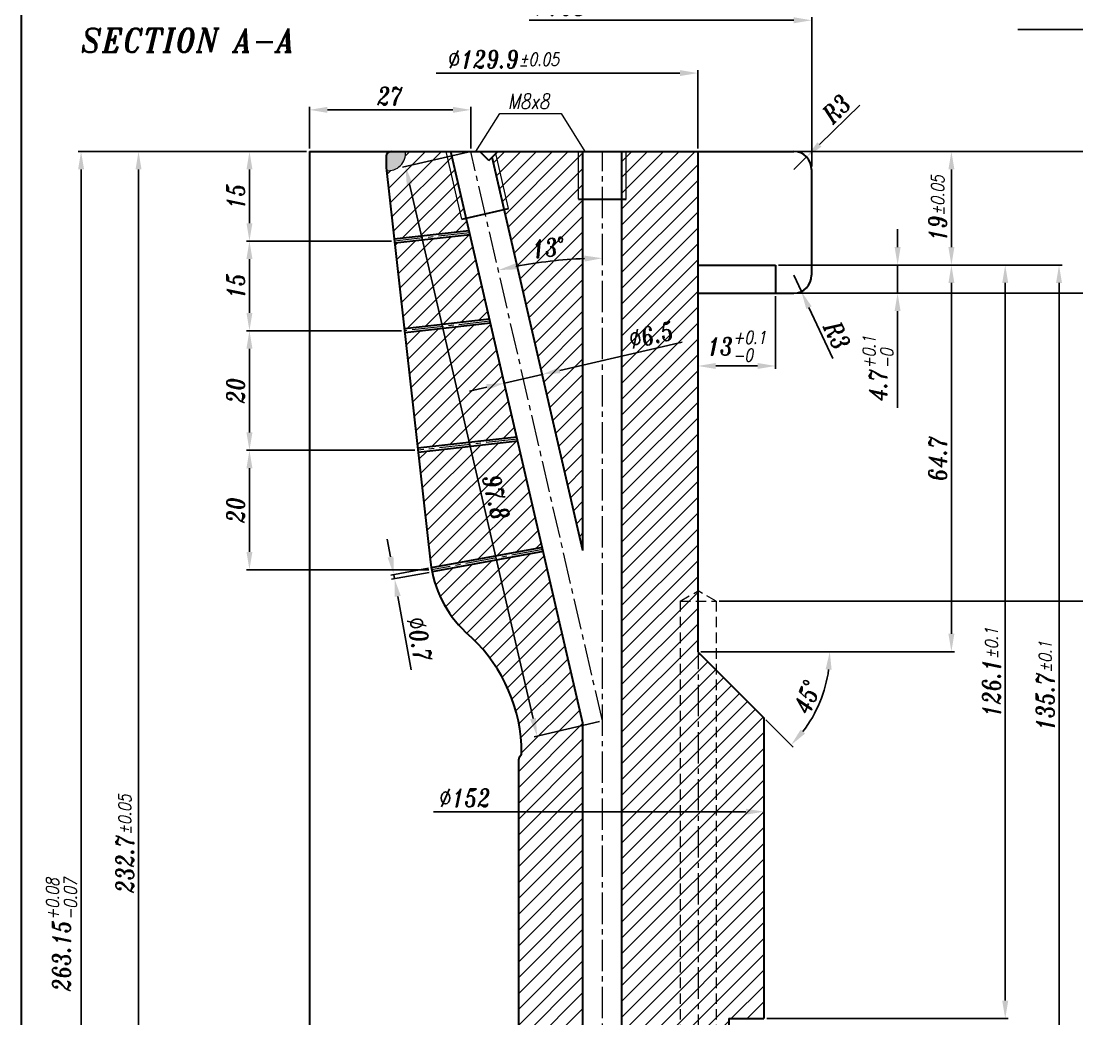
# Model space of a CAD drawing. Extents: x -199 to 935, y -94 to 506.
# Drawn here: x 31.5 to 208.1, y 134.3 to 301.3 of the extents above; entities that cross this region are included whole.
import ezdxf
from ezdxf import colors
from ezdxf.entities.mleader import LeaderData, LeaderLine
from ezdxf.math import Vec2, Vec3

# ---------------------------------------------------------------- set-up
doc = ezdxf.new("R2010")
doc.units = 0
doc.header["$LTSCALE"] = 7
doc.header["$MEASUREMENT"] = 0
doc.linetypes.add('CENTER2', pattern=[1.125, 0.75, -0.125, 0.125, -0.125])
doc.linetypes.add('HIDDEN', pattern=[0.375, 0.25, -0.125])
doc.layers.get('0').update_dxf_attribs({"linetype": 'CONTINUOUS', "lineweight": 15})
for name, color, linetype, lineweight in [('1', 1, 'CENTER2', 15), ('2', 2, 'HIDDEN', 15), ('3', 3, 'CONTINUOUS', 30), ('8', 252, 'CONTINUOUS', 15), ('ENGLISH', 252, 'CONTINUOUS', 18)]:
    doc.layers.add(name, color=color, linetype=linetype, lineweight=lineweight)
doc.styles.add('ITALICT', font='ITALICT.shx', dxfattribs={"width": 0.8, "height": 3})
doc.styles.get("Standard").update_dxf_attribs({"font": 'isocp.shx', "height": 3})
doc.dimstyles.get("Standard").update_dxf_attribs({"dimtxt": 3, "dimasz": 3, "dimexe": 0.5, "dimexo": 0.5, "dimgap": 0.8, "dimtad": 1, "dimdsep": 46, "dimtxsty": 'ITALICT', "dimcen": 0.09, "dimazin": 2, "dimtfac": 1, "dimtmove": 0, "dimatfit": 3, "dimfxl": 1, "dimtolj": 1, "dimtzin": 0, "dimarcsym": 0})

# ---------------------------------------------------------------- blocks, each defined once
blk = doc.blocks.new('*D12')
at = {"color": 0, "lineweight": -2, "transparency": 16777216}
for p, q in [((79.23, 279.47), (69.19, 279.47)), ((69.69, 276.47), (69.69, 267.47)), ((93.45, 264.47), (69.19, 264.47))]:
    blk.add_line(p, q, dxfattribs=at)
at = {"color": 0, "transparency": 16777216}
for points in [[(69.19, 276.47), (70.19, 276.47), (69.69, 279.47)], [(69.19, 267.47), (70.19, 267.47), (69.69, 264.47)]]:
    blk.add_solid(points, dxfattribs=at)
at = {"color": 0, "transparency": 16777216, "insert": (67.39, 271.97), "char_height": 3, "attachment_point": 5, "rotation": 90, "style": 'ITALICT'}
blk.add_mtext('\\A1;15', dxfattribs=at)
blk = doc.blocks.new('*D13')
at = {"color": 0, "lineweight": -2, "transparency": 16777216}
for p, q in [((93.45, 264.47), (69.19, 264.47)), ((69.69, 261.47), (69.69, 252.47)), ((95.14, 249.47), (69.19, 249.47))]:
    blk.add_line(p, q, dxfattribs=at)
at = {"color": 0, "transparency": 16777216}
for points in [[(69.19, 261.47), (70.19, 261.47), (69.69, 264.47)], [(69.19, 252.47), (70.19, 252.47), (69.69, 249.47)]]:
    blk.add_solid(points, dxfattribs=at)
at = {"color": 0, "transparency": 16777216, "insert": (67.39, 256.97), "char_height": 3, "attachment_point": 5, "rotation": 90, "style": 'ITALICT'}
blk.add_mtext('\\A1;15', dxfattribs=at)
blk = doc.blocks.new('*D14')
at = {"color": 0, "lineweight": -2, "transparency": 16777216}
for p, q in [((95.14, 249.47), (69.19, 249.47)), ((69.69, 246.47), (69.69, 232.47)), ((97.38, 229.47), (69.19, 229.47))]:
    blk.add_line(p, q, dxfattribs=at)
at = {"color": 0, "transparency": 16777216}
for points in [[(69.19, 246.47), (70.19, 246.47), (69.69, 249.47)], [(69.19, 232.47), (70.19, 232.47), (69.69, 229.47)]]:
    blk.add_solid(points, dxfattribs=at)
at = {"color": 0, "transparency": 16777216, "insert": (67.39, 239.47), "char_height": 3, "attachment_point": 5, "rotation": 90, "style": 'ITALICT'}
blk.add_mtext('\\A1;20', dxfattribs=at)
blk = doc.blocks.new('*D15')
at = {"color": 0, "lineweight": -2, "transparency": 16777216}
for p, q in [((97.38, 229.47), (69.19, 229.47)), ((69.69, 226.47), (69.69, 212.47)), ((99.67, 209.47), (69.19, 209.47))]:
    blk.add_line(p, q, dxfattribs=at)
at = {"color": 0, "transparency": 16777216}
for points in [[(69.19, 226.47), (70.19, 226.47), (69.69, 229.47)], [(69.19, 212.47), (70.19, 212.47), (69.69, 209.47)]]:
    blk.add_solid(points, dxfattribs=at)
at = {"color": 0, "transparency": 16777216, "insert": (67.39, 219.47), "char_height": 3, "attachment_point": 5, "rotation": 90, "style": 'ITALICT'}
blk.add_mtext('\\A1;20', dxfattribs=at)
blk = doc.blocks.new('*D18')
at = {"color": 0, "linetype": 'ByBlock', "lineweight": -2, "transparency": 16777216}
for p, q in [((157.68, 255.27), (157.68, 243.08)), ((147.68, 243.58), (154.68, 243.58))]:
    blk.add_line(p, q, dxfattribs=at)
at = {"color": 0, "transparency": 16777216}
for points in [[(147.68, 244.08), (147.68, 243.08), (144.68, 243.58)], [(154.68, 244.08), (154.68, 243.08), (157.68, 243.58)]]:
    blk.add_solid(points, dxfattribs=at)
at = {"color": 0, "transparency": 16777216, "insert": (151.18, 246.87), "char_height": 3, "attachment_point": 5, "style": 'ITALICT'}
blk.add_mtext('\\A1;13{}{\\H0.71x;\\C3;\\S+0.1^ -0;}', dxfattribs=at)
blk = doc.blocks.new('*D19')
at = {"color": 0, "lineweight": -2, "transparency": 16777216}
for p, q in [((171.77, 287.2), (165.03, 280.65)), ((160.73, 276.47), (162.88, 278.56))]:
    blk.add_line(p, q, dxfattribs=at)
at = {"color": 0, "transparency": 16777216}
blk.add_solid([(164.68, 281.01), (165.38, 280.29), (162.88, 278.56)], dxfattribs=at)
at = {"color": 0, "transparency": 16777216, "insert": (167.87, 286.62), "char_height": 3, "attachment_point": 5, "rotation": 44.194, "style": 'ITALICT'}
blk.add_mtext('\\A1;R3', dxfattribs=at)
blk = doc.blocks.new('*D20')
at = {"color": 0, "lineweight": -2, "transparency": 16777216}
for p, q in [((160.73, 258.77), (162, 256.05)), ((167.26, 244.82), (163.27, 253.34))]:
    blk.add_line(p, q, dxfattribs=at)
at = {"color": 0, "transparency": 16777216}
blk.add_solid([(163.72, 253.55), (162.82, 253.12), (162, 256.05)], dxfattribs=at)
at = {"color": 0, "transparency": 16777216, "insert": (167.98, 248.7), "char_height": 3, "attachment_point": 5, "rotation": 295.1049, "style": 'ITALICT'}
blk.add_mtext('\\A1;R3', dxfattribs=at)
blk = doc.blocks.new('*D21')
at = {"color": 0, "linetype": 'ByBlock', "lineweight": -2, "transparency": 16777216}
for p, q in [((178.1, 263.47), (178.1, 266.47)), ((158.18, 260.47), (178.6, 260.47)), ((178.1, 260.47), (178.1, 255.77)), ((161.23, 255.77), (178.6, 255.77)), ((178.1, 252.77), (178.1, 236.58))]:
    blk.add_line(p, q, dxfattribs=at)
at = {"color": 0, "transparency": 16777216}
for points in [[(177.6, 263.47), (178.6, 263.47), (178.1, 260.47)], [(177.6, 252.77), (178.6, 252.77), (178.1, 255.77)]]:
    blk.add_solid(points, dxfattribs=at)
at = {"color": 0, "transparency": 16777216, "insert": (174.82, 243.17), "char_height": 3, "attachment_point": 5, "rotation": 90, "style": 'ITALICT'}
blk.add_mtext('\\A1;4.7{}{\\H0.71x;\\C3;\\S+0.1^ -0;}', dxfattribs=at)
blk = doc.blocks.new('*D22')
at = {"color": 0, "lineweight": -2, "transparency": 16777216}
for p, q in [((161.23, 279.47), (214.6, 279.47)), ((214.1, 276.47), (214.1, 258.77)), ((161.23, 255.77), (214.6, 255.77))]:
    blk.add_line(p, q, dxfattribs=at)
at = {"color": 0, "transparency": 16777216}
for points in [[(213.6, 276.47), (214.6, 276.47), (214.1, 279.47)], [(213.6, 258.77), (214.6, 258.77), (214.1, 255.77)]]:
    blk.add_solid(points, dxfattribs=at)
at = {"color": 0, "transparency": 16777216, "insert": (211.8, 267.62), "char_height": 3, "attachment_point": 5, "rotation": 90, "style": 'ITALICT'}
blk.add_mtext('\\A1;23.7{}{\\H0.71x;\\C3;%%p0.05}', dxfattribs=at)
blk = doc.blocks.new('*D23')
at = {"color": 0, "lineweight": -2, "transparency": 16777216}
for p, q in [((158.18, 260.47), (187.6, 260.47)), ((187.1, 257.47), (187.1, 198.77)), ((145.18, 195.77), (187.6, 195.77))]:
    blk.add_line(p, q, dxfattribs=at)
at = {"color": 0, "transparency": 16777216}
for points in [[(186.6, 257.47), (187.6, 257.47), (187.1, 260.47)], [(186.6, 198.77), (187.6, 198.77), (187.1, 195.77)]]:
    blk.add_solid(points, dxfattribs=at)
at = {"color": 0, "transparency": 16777216, "insert": (184.8, 228.12), "char_height": 3, "attachment_point": 5, "rotation": 90, "style": 'ITALICT'}
blk.add_mtext('\\A1;64.7', dxfattribs=at)
blk = doc.blocks.new('*D24')
at = {"color": 0, "lineweight": -2, "transparency": 16777216}
for p, q in [((155.79, 195.77), (167.26, 195.77)), ((156.08, 184.36), (160.65, 179.8))]:
    blk.add_line(p, q, dxfattribs=at)
blk.add_arc((144.68, 195.77), 22.09, 322.7882, 352.2118, dxfattribs=at)
at = {"color": 0, "transparency": 16777216}
for points in [[(166.06, 192.81), (167.06, 192.74), (166.76, 195.77)], [(162.64, 182.08), (161.89, 182.74), (160.29, 180.15)]]:
    blk.add_solid(points, dxfattribs=at)
at = {"color": 0, "transparency": 16777216, "insert": (162.96, 188.2), "char_height": 3, "attachment_point": 5, "rotation": 67.5, "style": 'ITALICT'}
blk.add_mtext('\\A1;45°', dxfattribs=at)
blk = doc.blocks.new('*D25')
at = {"color": 0, "lineweight": -2, "transparency": 16777216}
for p, q in [((158.18, 260.47), (196.6, 260.47)), ((196.1, 257.47), (196.1, 137.37)), ((156.23, 134.37), (196.6, 134.37))]:
    blk.add_line(p, q, dxfattribs=at)
at = {"color": 0, "transparency": 16777216}
for points in [[(195.6, 257.47), (196.6, 257.47), (196.1, 260.47)], [(195.6, 137.37), (196.6, 137.37), (196.1, 134.37)]]:
    blk.add_solid(points, dxfattribs=at)
at = {"color": 0, "transparency": 16777216, "insert": (193.8, 192.31), "char_height": 3, "attachment_point": 5, "rotation": 90, "style": 'ITALICT'}
blk.add_mtext('\\A1;126.1{}{\\H0.71x;\\C3;%%p0.1}', dxfattribs=at)
blk = doc.blocks.new('*D26')
at = {"color": 0, "lineweight": -2, "transparency": 16777216}
for p, q in [((158.18, 260.47), (205.6, 260.47)), ((205.1, 257.47), (205.1, 127.77)), ((165.38, 124.77), (205.6, 124.77))]:
    blk.add_line(p, q, dxfattribs=at)
at = {"color": 0, "transparency": 16777216}
for points in [[(204.6, 257.47), (205.6, 257.47), (205.1, 260.47)], [(204.6, 127.77), (205.6, 127.77), (205.1, 124.77)]]:
    blk.add_solid(points, dxfattribs=at)
at = {"color": 0, "transparency": 16777216, "insert": (202.8, 190.04), "char_height": 3, "attachment_point": 5, "rotation": 90, "style": 'ITALICT'}
blk.add_mtext('\\A1;135.7{}{\\H0.71x;\\C3;%%p0.1}', dxfattribs=at)
blk = doc.blocks.new('*D28')
at = {"color": 0, "lineweight": -2, "transparency": 16777216}
for p, q in [((74.19, 279.47), (50.64, 279.47)), ((51.14, 276.47), (51.14, 49.77)), ((79.23, 46.77), (50.64, 46.77))]:
    blk.add_line(p, q, dxfattribs=at)
at = {"color": 0, "transparency": 16777216}
for points in [[(50.64, 276.47), (51.64, 276.47), (51.14, 279.47)], [(50.64, 49.77), (51.64, 49.77), (51.14, 46.77)]]:
    blk.add_solid(points, dxfattribs=at)
at = {"color": 0, "transparency": 16777216, "insert": (48.84, 163.62), "char_height": 3, "attachment_point": 5, "rotation": 90, "style": 'ITALICT'}
blk.add_mtext('\\A1;232.7{}{\\H0.71x;\\C3;%%p0.05}', dxfattribs=at)
blk = doc.blocks.new('*D42')
at = {"color": 0, "lineweight": -2, "transparency": 16777216}
for p, q in [((50.64, 279.47), (41.03, 279.47)), ((41.53, 276.47), (41.53, 19.32)), ((79.23, 16.32), (41.03, 16.32))]:
    blk.add_line(p, q, dxfattribs=at)
at = {"color": 0, "transparency": 16777216}
for points in [[(41.03, 276.47), (42.03, 276.47), (41.53, 279.47)], [(41.03, 19.32), (42.03, 19.32), (41.53, 16.32)]]:
    blk.add_solid(points, dxfattribs=at)
at = {"color": 0, "transparency": 16777216, "insert": (38.25, 148.39), "char_height": 3, "attachment_point": 5, "rotation": 90, "style": 'ITALICT'}
blk.add_mtext('\\A1;263.15{}{\\H0.71x;\\C3;\\S+0.08^ -0.07;}', dxfattribs=at)
blk = doc.blocks.new('*D44')
at = {"color": 0, "lineweight": -2, "transparency": 16777216}
blk.add_line((152.73, 168.99), (100.49, 168.99), dxfattribs=at)
at = {"color": 0, "transparency": 16777216}
blk.add_solid([(152.73, 169.49), (152.73, 168.49), (155.73, 168.99)], dxfattribs=at)
at = {"color": 0, "transparency": 16777216, "insert": (105.74, 171.29), "char_height": 3, "attachment_point": 5, "style": 'ITALICT'}
blk.add_mtext('\\A1;%%c152', dxfattribs=at)
blk = doc.blocks.new('*D45')
at = {"color": 0, "lineweight": -2, "transparency": 16777216}
for p, q in [((141.68, 292.59), (100.93, 292.59)), ((144.68, 279.97), (144.68, 293.09))]:
    blk.add_line(p, q, dxfattribs=at)
at = {"color": 0, "transparency": 16777216}
blk.add_solid([(141.68, 293.09), (141.68, 292.09), (144.68, 292.59)], dxfattribs=at)
at = {"color": 0, "transparency": 16777216, "insert": (112.2, 294.89), "char_height": 3, "attachment_point": 5, "style": 'ITALICT'}
blk.add_mtext('\\A1;%%c129.9{}{\\H0.71x;\\C3;%%p0.05}', dxfattribs=at)
blk = doc.blocks.new('*D46')
at = {"color": 0, "lineweight": -2, "transparency": 16777216}
for p, q in [((160.73, 301.43), (116.47, 301.43)), ((163.73, 276.97), (163.73, 301.93))]:
    blk.add_line(p, q, dxfattribs=at)
at = {"color": 0, "transparency": 16777216}
blk.add_solid([(160.73, 301.93), (160.73, 300.93), (163.73, 301.43)], dxfattribs=at)
at = {"color": 0, "transparency": 16777216, "insert": (121.73, 303.73), "char_height": 3, "attachment_point": 5, "style": 'ITALICT'}
blk.add_mtext('\\A1;%%c168', dxfattribs=at)
blk = doc.blocks.new('*D47')
at = {"color": 0, "lineweight": -2, "transparency": 16777216}
for p, q in [((79.73, 279.97), (79.73, 286.94)), ((103.73, 286.44), (82.73, 286.44)), ((106.73, 279.97), (106.73, 286.94))]:
    blk.add_line(p, q, dxfattribs=at)
at = {"color": 0, "transparency": 16777216}
for points in [[(82.73, 286.94), (82.73, 285.94), (79.73, 286.44)], [(103.73, 286.94), (103.73, 285.94), (106.73, 286.44)]]:
    blk.add_solid(points, dxfattribs=at)
at = {"color": 0, "transparency": 16777216, "insert": (93.23, 288.74), "char_height": 3, "attachment_point": 5, "style": 'ITALICT'}
blk.add_mtext('\\A1;27', dxfattribs=at)
blk = doc.blocks.new('*D57')
at = {"color": 0, "lineweight": -2, "transparency": 16777216}
for p, q in [((106.24, 279.36), (95.31, 276.83)), ((96.47, 274.02), (117.12, 184.58)), ((128.24, 184.06), (117.31, 181.54))]:
    blk.add_line(p, q, dxfattribs=at)
at = {"color": 0, "transparency": 16777216}
for points in [[(96.96, 274.13), (95.99, 273.91), (95.8, 276.95)], [(117.61, 184.69), (116.64, 184.46), (117.8, 181.65)]]:
    blk.add_solid(points, dxfattribs=at)
at = {"color": 0, "transparency": 16777216, "insert": (110.93, 221.62), "char_height": 3, "attachment_point": 5, "rotation": 283, "style": 'ITALICT'}
blk.add_mtext('\\A1;97.8', dxfattribs=at)
blk = doc.blocks.new('*D70')
at = {"color": 0, "lineweight": -2, "transparency": 16777216}
for p, q in [((161.23, 279.47), (187.6, 279.47)), ((187.1, 263.47), (187.1, 276.47)), ((158.18, 260.47), (187.6, 260.47))]:
    blk.add_line(p, q, dxfattribs=at)
at = {"color": 0, "transparency": 16777216}
for points in [[(186.6, 276.47), (187.6, 276.47), (187.1, 279.47)], [(186.6, 263.47), (187.6, 263.47), (187.1, 260.47)]]:
    blk.add_solid(points, dxfattribs=at)
at = {"color": 0, "transparency": 16777216, "insert": (184.8, 269.97), "char_height": 3, "attachment_point": 5, "rotation": 90, "style": 'ITALICT'}
blk.add_mtext('\\A1;19{}{\\H0.71x;\\C3;%%p0.05}', dxfattribs=at)
blk = doc.blocks.new('*D93')
at = {"color": 0, "lineweight": -2, "transparency": 16777216}
for p, q in [((148.23, 204.22), (212.8, 204.22)), ((212.3, 19.32), (212.3, 201.22)), ((147.38, 16.32), (212.8, 16.32))]:
    blk.add_line(p, q, dxfattribs=at)
at = {"color": 0, "transparency": 16777216}
for points in [[(211.8, 201.22), (212.8, 201.22), (212.3, 204.22)], [(211.8, 19.32), (212.8, 19.32), (212.3, 16.32)]]:
    blk.add_solid(points, dxfattribs=at)
at = {"color": 0, "transparency": 16777216, "insert": (210, 106.26), "char_height": 3, "attachment_point": 5, "rotation": 90, "style": 'ITALICT'}
blk.add_mtext('\\A1;187.9', dxfattribs=at)
blk = doc.blocks.new('*D105')
at = {"color": 0, "linetype": 'ByBlock', "lineweight": -2, "transparency": 16777216}
for p, q in [((93.29, 211.62), (92.75, 214.57)), ((99.62, 209.72), (93.34, 208.58)), ((99.74, 209.03), (93.46, 207.89)), ((93.83, 208.67), (93.95, 207.98)), ((94.49, 205.03), (96.74, 192.74))]:
    blk.add_line(p, q, dxfattribs=at)
at = {"color": 0, "transparency": 16777216}
for points in [[(93.78, 211.71), (92.8, 211.53), (93.83, 208.67)], [(94.99, 205.12), (94, 204.94), (93.95, 207.98)]]:
    blk.add_solid(points, dxfattribs=at)
at = {"color": 0, "transparency": 16777216, "insert": (98.15, 197.82), "char_height": 3, "attachment_point": 5, "rotation": 280.3607, "style": 'ITALICT'}
blk.add_mtext('\\A1;%%c0.7', dxfattribs=at)
blk = doc.blocks.new('*D106')
at = {"color": 0, "linetype": 'ByBlock', "lineweight": -2, "transparency": 16777216}
for p, q in [((121.59, 242.85), (142.05, 247.58)), ((112.34, 240.72), (118.67, 242.18)), ((118.69, 242.11), (118.56, 242.67)), ((112.35, 240.65), (112.22, 241.2)), ((109.41, 240.04), (106.49, 239.37))]:
    blk.add_line(p, q, dxfattribs=at)
at = {"color": 0, "transparency": 16777216}
for points in [[(121.48, 243.34), (121.71, 242.37), (118.67, 242.18)], [(109.3, 240.53), (109.53, 239.55), (112.34, 240.72)]]:
    blk.add_solid(points, dxfattribs=at)
at = {"color": 0, "transparency": 16777216, "insert": (136.91, 248.75), "char_height": 3, "attachment_point": 5, "rotation": 13, "style": 'ITALICT'}
blk.add_mtext('\\A1;%%c6.5', dxfattribs=at)
blk = doc.blocks.new('*D116')
at = {"color": 0, "linetype": 'ByBlock', "lineweight": -2, "transparency": 16777216}
blk.add_arc((128.73, 184.18), 77.43, 92.2201, 100.7799, dxfattribs=at)
at = {"color": 0, "transparency": 16777216}
for points in [[(125.72, 262.05), (125.74, 261.05), (128.73, 261.61)], [(114.35, 259.75), (114.14, 260.73), (111.31, 259.62)]]:
    blk.add_solid(points, dxfattribs=at)
at = {"color": 0, "transparency": 16777216, "insert": (119.7, 263.39), "char_height": 3, "attachment_point": 5, "rotation": 6.5, "style": 'ITALICT'}
blk.add_mtext('\\A1;13°', dxfattribs=at)

msp = doc.modelspace()

# ---------------------------------------------------------------- hatches: boundary and pattern name
h = msp.add_hatch(color=256)
h.dxf.hatch_style = 1
h.paths.add_polyline_path([(95.801, 279.4683), (93.3759, 279.4683, 0.41421356), (92.5759, 278.6683), (92.5759, 276.7683), (92.6352, 276.239, 0.45479596)])
at = {"layer": '8'}
h = msp.add_hatch(dxfattribs=at)
h.set_pattern_fill('ANSI31', color=256, scale=15)
h.paths.add_polyline_path([(149.8759, 128.7683), (135.8759, 128.7683), (135.8759, 128.0183), (149.8759, 128.0183)], flags=17)
h.paths.add_polyline_path([(149.8759, 121.5183), (135.8759, 121.5183), (135.8759, 120.7683), (149.8759, 120.7683)], flags=17)
h.paths.add_polyline_path([(155.7259, 184.7183), (144.6759, 195.7683), (144.6759, 279.4683), (132.7259, 279.4683), (132.7259, 271.4683), (131.9759, 271.4683), (131.9759, 24.3183), (132.7259, 24.3183), (132.7259, 16.3183), (146.8759, 16.3183, 0.41421356), (149.8759, 19.3183), (149.8759, 120.7683), (135.8759, 120.7683), (135.8759, 121.5183), (134.8759, 121.5183), (132.9995, 124.7683), (134.8759, 128.0183), (135.8759, 128.0183), (135.8759, 128.7683), (149.8759, 128.7683), (149.8759, 134.3683), (155.7259, 134.3683)])
h.paths.add_polyline_path([(125.4759, 24.3183), (124.7259, 24.3183), (124.7259, 16.3183), (125.4759, 16.3183)])
h.paths.add_polyline_path([(132.7259, 24.3183), (131.9759, 24.3183), (131.9759, 16.3183), (132.7259, 16.3183)], flags=17)
h.paths.add_polyline_path([(124.7259, 24.3183), (125.4759, 24.3183), (125.4759, 29.2268), (117.2629, 26.2375, 0.31529879), (116.2759, 24.8279), (116.2759, 18.5185, 0.31529879), (116.9339, 17.5788), (120.3971, 16.3183), (124.7259, 16.3183)])
h.paths.add_polyline_path([(125.4759, 183.8055), (118.845, 212.5272), (100.2335, 209.1245, 0.15558663), (105.8489, 199.0371), (106.8646, 198.0829, -0.20869357), (115.2204, 178.6009), (114.8209, 178.0683, 0.16227766), (114.7209, 177.7683), (114.7209, 64.7683, 0.33076978), (114.9445, 64.2155, -0.28407904), (115.2209, 63.7683, -0.06876932), (113.2673, 49.6312, -0.42764567), (115.19, 45.7422), (125.4759, 41.9984)])
h.paths.add_polyline_path([(114.5827, 230.9889), (97.9182, 229.1204), (99.9759, 210.7683, 0.01268842), (100.1076, 209.8131), (118.6873, 213.21)])
h.paths.add_polyline_path([(110.0253, 250.7293), (95.6758, 249.1204), (97.8402, 229.8161), (114.4242, 231.6755)])
h.paths.add_polyline_path([(106.6072, 265.5346), (93.994, 264.1204), (95.5978, 249.8161), (109.8668, 251.4159)])
h.paths.add_polyline_path([(102.6207, 279.4683), (95.801, 279.4683, -0.45479596), (92.6352, 276.239), (93.916, 264.8161), (106.4487, 266.2213), (105.9624, 268.3275), (105.2317, 268.1588)])
h.paths.add_polyline_path([(103.3904, 279.4683), (102.6207, 279.4683), (105.2317, 268.1588), (105.9624, 268.3275)], flags=17)
h.paths.add_polyline_path([(110.9052, 279.1475), (110.2798, 278.5222), (112.2959, 269.7897), (113.0266, 269.9584)])
h.paths.add_polyline_path([(125.4759, 279.4683), (124.7259, 279.4683), (124.7259, 271.4683), (125.4759, 271.4683)], flags=17)
h.paths.add_polyline_path([(132.7259, 279.4683), (131.9759, 279.4683), (131.9759, 271.4683), (132.7259, 271.4683)], flags=17)
h.paths.add_polyline_path([(124.7259, 279.4683), (111.2259, 279.4683), (110.9052, 279.1475), (113.0266, 269.9584), (112.2959, 269.7897), (125.4759, 212.7007), (125.4759, 271.4683), (124.7259, 271.4683)])
h.paths.add_polyline_path([(116.6549, 260.7815), (123.255, 261.5335), (122.7456, 266.0045), (116.1454, 265.2526)], flags=24)
h.paths.add_polyline_path([(124.033, 93.2377), (133.4187, 93.2377), (133.4187, 97.7377), (124.033, 97.7377)], flags=9)
h.paths.add_polyline_path([(135.4904, 28.0585), (136.763, 20.8412), (141.1946, 21.6227), (139.922, 28.8399)], flags=24)
h.paths.add_polyline_path([(136.2083, 103.5777), (141.4797, 103.5777), (141.4797, 108.0777), (136.2083, 108.0777)], flags=24)
h.paths.add_polyline_path([(136.2973, 112.5777), (141.4545, 112.5777), (141.4545, 117.0777), (136.2973, 117.0777)], flags=24)
h.paths.add_polyline_path([(132.8472, 245.5023), (141.9923, 247.6136), (140.9801, 251.9983), (131.8349, 249.8869)], flags=9)
h.paths.add_polyline_path([(123.377, 121.3897), (123.377, 128.1468), (118.877, 128.1468), (118.877, 121.3897)], flags=24)
h.paths.add_polyline_path([(107.6966, 225.6307), (109.7822, 216.5969), (114.1669, 217.6092), (112.0813, 226.643)], flags=24)

# ---------------------------------------------------------------- linework, layer by layer
for p, q in [((107.5429, 279.4683), (111.5722, 285.8246)), ((111.5722, 285.8246), (121.8098, 285.8246)), ((121.8098, 285.8246), (125.7997, 279.4683)), ((105.2317, 268.1588), (102.6207, 279.4683)), ((113.0266, 269.9584), (110.9052, 279.1475)), ((124.7259, 271.4683), (124.7259, 279.4683)), ((132.7259, 271.4683), (132.7259, 279.4683))]:
    msp.add_line(p, q)
msp.add_arc((92.8102, 279.2339), 3, 265.699636, 4.479641)
at = {"layer": '1'}
for p, q in [((128.7259, 184.1758), (106.7259, 279.4683)), ((128.7259, 16.3183), (128.7259, 279.4683)), ((106.528, 265.878), (93.955, 264.4683)), ((109.946, 251.0726), (95.6368, 249.4683)), ((114.5035, 231.3322), (97.8792, 229.4683)), ((118.7661, 212.8686), (100.1674, 209.4683)), ((144.7259, 205.9503), (144.7259, 16.3183))]:
    msp.add_line(p, q, dxfattribs=at)
at = {"layer": '2'}
for p, q in [((141.7259, 204.2183), (144.7259, 205.9503)), ((147.7259, 204.2183), (144.7259, 205.9503)), ((141.7259, 204.2183), (147.7259, 204.2183)), ((141.7259, 204.2183), (141.7259, 16.3183)), ((147.7259, 204.2183), (147.7259, 16.4412))]:
    msp.add_line(p, q, dxfattribs=at)
at = {"layer": '3'}
for p, q in [((31.4997, 501.465), (31.4997, -89.1371)), ((79.7259, 279.4683), (79.7259, 16.3183)), ((79.7259, 279.4683), (160.7259, 279.4683)), ((125.4759, 183.8055), (103.3904, 279.4683)), ((109.7259, 277.9683), (108.2259, 279.4683)), ((109.7259, 277.9683), (111.2259, 279.4683)), ((125.4759, 212.7007), (125.4759, 279.4683)), ((131.9759, 16.3183), (131.9759, 279.4683)), ((144.6759, 279.4683), (144.6759, 195.7683)), ((92.5759, 278.6683), (92.5759, 276.7683)), ((125.4759, 212.7007), (110.2798, 278.5222)), ((92.5759, 276.7683), (99.9759, 210.7683)), ((163.7259, 276.4683), (163.7259, 258.7683)), ((124.7259, 271.4683), (132.7259, 271.4683)), ((105.2317, 268.1588), (113.0266, 269.9584)), ((106.4487, 266.2213), (93.916, 264.8161)), ((106.6072, 265.5346), (93.994, 264.1204)), ((144.6759, 260.4683), (157.6759, 260.4683)), ((157.6759, 260.4683), (157.6759, 255.7683)), ((144.6759, 255.7683), (160.7259, 255.7683)), ((109.8668, 251.4159), (95.5978, 249.8161)), ((110.0253, 250.7293), (95.6758, 249.1204)), ((114.4242, 231.6755), (97.8402, 229.8161)), ((114.5827, 230.9889), (97.9182, 229.1204)), ((118.6873, 213.21), (100.1076, 209.8131)), ((118.845, 212.5272), (100.2335, 209.1245)), ((105.8489, 199.0371), (106.8646, 198.0829)), ((144.6759, 195.7683), (155.7259, 184.7183)), ((125.4759, 41.9984), (125.4759, 183.8055)), ((155.7259, 184.7183), (155.7259, 134.3683)), ((115.1209, 178.4683), (114.8209, 178.0683)), ((114.7209, 64.7683), (114.7209, 177.7683)), ((149.8759, 134.3683), (155.7259, 134.3683)), ((149.8759, 134.3683), (149.8759, 19.3183))]:
    msp.add_line(p, q, dxfattribs=at)
for centre, radius, start, end in [((93.3759, 278.6683), 0.8, 90, 180), ((160.7259, 276.4683), 3, 0, 90), ((160.7259, 258.7683), 3, 270, 0), ((118.8576, 212.8853), 19, 186.397354, 226.790398), ((88.7209, 178.7683), 26.5, 0, 46.790398), ((114.7209, 178.7683), 0.5, 323.130102, 360), ((115.2209, 177.7683), 0.5, 143.130102, 180)]:
    msp.add_arc(centre, radius, start, end, dxfattribs=at)

# ---------------------------------------------------------------- texts
at = {"style": 'ITALICT', "width": 0.8}
msp.add_text('M8x8', height=2.5, dxfattribs=at).set_placement((112.8879, 286.6087))
at = {"layer": 'ENGLISH', "linetype": 'Continuous', "style": 'ITALICT', "width": 0.9}
msp.add_text('SECTION A-A', height=4, dxfattribs=at).set_placement((41.4945, 296.0781))

# ---------------------------------------------------------------- dimensions: what is measured, and where the dimension line sits
for base, p1, p2, text, override, picture, middle in [((79.7259, 301.4279), (163.7259, 276.4683), (79.7259, 279.4683), '%%c<>', {"dimlfac": 2, "dimse2": 1, "dimsd2": 1}, '*D46', (121.7259, 303.7279)), ((79.7259, 292.5897), (144.6759, 279.4683), (79.7259, 279.4683), '%%c<>{}{\\H0.71x;\\C3;%%p0.05}', {"dimlfac": 2, "dimse2": 1, "dimsd2": 1, "dimtp": 0.05, "dimtm": 0.05}, '*D45', (112.2009, 294.8897)), ((157.6759, 243.5814), (144.6759, 243.5814), (157.6759, 255.7683), '<>{}{\\H0.71x;\\C3;\\S+0.1^ -0;}', {"dimpost": '<>', "dimtp": 0.1, "dimfxl": 1.5, "dimtzin": 8, "dimarcsym": 1}, '*D18', (151.1759, 246.8664))]:
    dim = msp.add_linear_dim(base=base, p1=p1, p2=p2, text=text, dimstyle='Standard', override=override)
    dim.commit()
    dim.dimension.update_dxf_attribs({"geometry": picture, "text_midpoint": middle})
dim = msp.add_linear_dim(base=(79.7259, 286.4408), p1=(106.7259, 279.4683), p2=(79.7259, 279.4683), dimstyle='Standard')
dim.commit()
dim.dimension.update_dxf_attribs({"geometry": '*D47', "text_midpoint": (93.2259, 288.7408)})
for center, mpoint, picture, middle in [((160.7259, 276.4683), (162.8768, 278.5595), '*D19', (167.8698, 286.6218)), ((160.7259, 258.7683), (161.9987, 256.0517), '*D20', (167.9848, 248.6966))]:
    dim = msp.add_radius_dim(center=center, mpoint=mpoint, dimstyle='Standard')
    dim.commit()
    dim.dimension.update_dxf_attribs({"geometry": picture, "text_midpoint": middle})
for base, p1, p2, text, override, picture, middle in [((41.5305, 16.3183), (51.1384, 279.4683), (79.7259, 16.3183), '<>{}{\\H0.71x;\\C3;\\S+0.08^ -0.07;}', {"dimtp": 0.08, "dimtm": 0.07}, '*D42', (41.5305, 148.3933)), ((51.1384, 46.7683), (74.6891, 279.4683), (79.7259, 46.7683), '<>{}{\\H0.71x;\\C3;%%p0.05}', {"dimtp": 0.05, "dimtm": 0.05}, '*D28', (51.1384, 163.6183)), ((214.1032, 255.7683), (160.7259, 279.4683), (160.7259, 255.7683), '<>{}{\\H0.71x;\\C3;%%p0.05}', {"dimtp": 0.05, "dimtm": 0.05, "dimtmove": 0}, '*D22', (214.1032, 267.6183)), ((178.1032, 255.7683), (157.6759, 260.4683), (160.7259, 255.7683), '<>{}{\\H0.71x;\\C3;\\S+0.1^ -0;}', {"dimpost": '<>', "dimtp": 0.1, "dimfxl": 1.5, "dimtzin": 8, "dimarcsym": 1}, '*D21', (178.1032, 243.1734)), ((196.1032, 134.3683), (157.6759, 260.4683), (155.7259, 134.3683), '<>{}{\\H0.71x;\\C3;%%p0.1}', {"dimtp": 0.1, "dimtm": 0.1, "dimtmove": 0}, '*D25', (196.1032, 192.3099)), ((205.1032, 124.7683), (157.6759, 260.4683), (164.8759, 124.7683), '<>{}{\\H0.71x;\\C3;%%p0.1}', {"dimtp": 0.1, "dimtm": 0.1, "dimtmove": 0}, '*D26', (205.1032, 190.0367))]:
    dim = msp.add_linear_dim(base=base, p1=p1, p2=p2, angle=90, text=text, dimstyle='Standard', override=override)
    dim.commit()
    dim.dimension.update_dxf_attribs({"geometry": picture, "text_midpoint": middle, "dimtype": 160})
dim = msp.add_linear_dim(base=(69.6891, 264.4683), p1=(79.7259, 279.4683), p2=(93.955, 264.4683), angle=90, dimstyle='Standard')
dim.commit()
dim.dimension.update_dxf_attribs({"geometry": '*D12', "text_midpoint": (67.3891, 271.9683)})
for base, p1, p2, angle, override, picture, middle, dimtype in [((117.7984, 181.653), (106.7259, 279.4683), (128.7259, 184.1758), 283, {"dimdec": 1}, '*D57', (108.6907, 221.1026), 161), ((187.1032, 195.7683), (157.6759, 260.4683), (144.6759, 195.7683), 90, {"dimtmove": 0}, '*D23', (187.1032, 228.1183), 160), ((118.6705, 242.178), (112.4648, 240.1629), (118.7982, 241.6251), 13, {"dimpost": '%%c<>', "dimarcsym": 1}, '*D106', (137.431, 246.5092), 161), ((212.3002, 204.2183), (146.8759, 16.3183), (147.7259, 204.2183), 90, {"dimtmove": 0}, '*D93', (212.3002, 106.2554), 160)]:
    dim = msp.add_linear_dim(base=base, p1=p1, p2=p2, angle=angle, dimstyle='Standard', override=override)
    dim.commit()
    dim.dimension.update_dxf_attribs({"geometry": picture, "text_midpoint": middle, "dimtype": dimtype})
dim = msp.add_angular_dim_2l(base=(122.8754, 261.3842), line1=((128.7259, 184.1758), (106.7259, 279.4683)), line2=((128.7259, 16.3183), (128.7259, 279.4683)), dimstyle='Standard', override={"dimarcsym": 1})
dim.commit()
dim.dimension.update_dxf_attribs({"geometry": '*D116', "text_midpoint": (119.7002, 263.393)})
dim = msp.add_linear_dim(base=(187.1032, 279.4683), p1=(157.6759, 260.4683), p2=(160.7259, 279.4683), angle=90, text='<>{}{\\H0.71x;\\C3;%%p0.05}', dimstyle='Standard', override={"dimtp": 0.05, "dimtm": 0.05})
dim.commit()
dim.dimension.update_dxf_attribs({"geometry": '*D70', "text_midpoint": (184.8032, 269.9683)})
for base, p1, p2, picture, middle in [((69.6891, 249.4683), (93.955, 264.4683), (95.6368, 249.4683), '*D13', (67.3891, 256.9683)), ((69.6891, 229.4683), (95.6368, 249.4683), (97.8792, 229.4683), '*D14', (67.3891, 239.4683)), ((69.6891, 209.4683), (97.8792, 229.4683), (100.1674, 209.4683), '*D15', (67.3891, 219.4683))]:
    dim = msp.add_linear_dim(base=base, p1=p1, p2=p2, angle=90, dimstyle='Standard', override={"dimtmove": 1})
    dim.commit()
    dim.dimension.update_dxf_attribs({"geometry": picture, "text_midpoint": middle})
dim = msp.add_aligned_dim(p1=(100.1076, 209.8131), p2=(100.2335, 209.1245), distance=-6.3832, dimstyle='Standard', override={"dimpost": '%%c<>', "dimarcsym": 1})
dim.commit()
dim.dimension.update_dxf_attribs({"geometry": '*D105', "text_midpoint": (98.1489, 197.8225)})
dim = msp.add_angular_dim_2l(base=(163.8041, 184.7246), line1=((144.6759, 195.7683), (155.2886, 195.7683)), line2=((144.6759, 195.7683), (155.7259, 184.7183)), dimstyle='Standard')
dim.commit()
dim.dimension.update_dxf_attribs({"geometry": '*D24', "text_midpoint": (162.957, 188.196)})
dim = msp.add_linear_dim(base=(79.7259, 168.9942), p1=(155.7259, 168.9942), p2=(79.7259, 165.7458), text='%%c<>', dimstyle='Standard', override={"dimlfac": 2, "dimse2": 1, "dimsd2": 1})
dim.commit()
dim.dimension.update_dxf_attribs({"geometry": '*D44', "text_midpoint": (105.7428, 168.9942), "dimtype": 160})

# ---------------------------------------------------------------- leaders
ml = msp.add_multileader_mtext('Standard')
ml.set_content('', color=256)
ml.set_leader_properties()
ml.build(insert=Vec2(0, 0))
ml.multileader.update_dxf_attribs({"text_right_attachment_type": 6, "dogleg_length": 0.36, "arrow_head_size": 3})
ctx = ml.context
ctx.base_point, ctx.arrow_head_size, ctx.plane_origin = Vec3(196.2305, 301.8974), 3, Vec3(289.0383, 247.9051)
ctx.right_attachment, ctx.text_align_type = 6, 2
notes = []
notes.append((ctx, [(0, (1, 1, 0), (255.6038, 299.8974), (-1, 0), 55.3733, [(0, [(267.0516, 279.4683)], 0, [])])]))
ctx.mtext.insert, ctx.mtext.alignment, ctx.mtext.flow_direction = Vec3(198.2305, 303.8974), 3, 5
for ctx, leaders in notes:
    for number, flags, end, landing, length, lines in leaders:
        leader = LeaderData()
        leader.index, (leader.has_last_leader_line, leader.has_dogleg_vector, leader.attachment_direction) = number, flags
        leader.last_leader_point, leader.dogleg_vector, leader.dogleg_length = Vec3(end), Vec3(landing), length
        for number, points, colour, breaks in lines:
            line = LeaderLine()
            line.index, line.vertices, line.color, line.breaks = number, Vec3.list(points), colors.encode_raw_color(colour), breaks
            leader.lines.append(line)
        ctx.leaders.append(leader)

doc.saveas('drawing.dxf')
